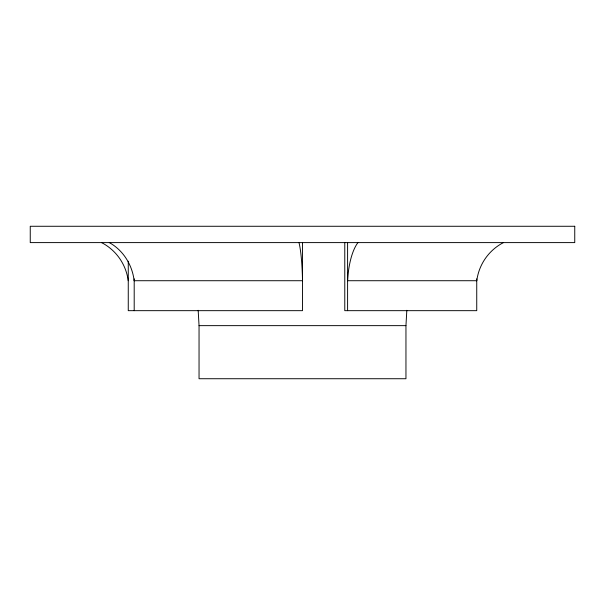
<?xml version="1.0" encoding="UTF-8"?>
<svg xmlns="http://www.w3.org/2000/svg" width="605" height="605" viewBox="0 0 605 605"><rect width="100%" height="100%" fill="white"/><g stroke="black" fill="none" stroke-linecap="round" stroke-linejoin="round"><path stroke-width="0.91" d="M347.595 310.668L347.595 242.605M198.175 310.32L199.045 325.641L199.045 378.73L405.955 378.73L405.955 325.641L406.825 310.32M134.197 280.72L302.5 280.72A50.147 6.549 -90 0 0 298.976 242.575M476.74 280.72L347.618 280.72A50.147 19.194 90 0 1 357.941 242.575M199.045 325.641L405.955 325.641M476.74 278.86L476.74 310.668L344.774 310.668L344.774 242.605M302.5 242.605L302.5 310.668L128.26 310.668L128.26 261.201M134.197 278.86L134.197 310.668M109.278 242.575A50.147 46.328 -90 0 1 134.159 280.728M101.511 242.575A50.147 49.716 -90 0 1 128.222 280.728M476.778 280.728A50.147 49.716 90 0 1 503.489 242.575M574.75 226.27L30.25 226.27L30.25 242.605L574.75 242.605L574.75 226.27"/></g></svg>
